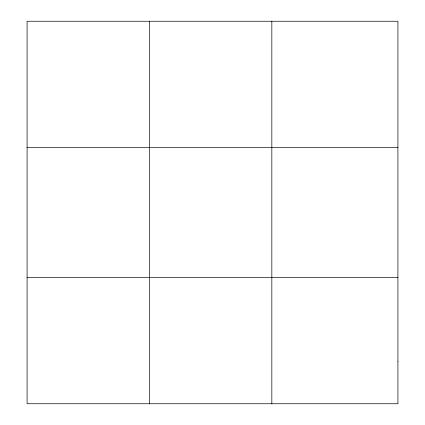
<?xml version="1.0" encoding="UTF-8"?>
<svg xmlns="http://www.w3.org/2000/svg" width="425" height="425" viewBox="0 0 425 425"><rect width="100%" height="100%" fill="white"/><g stroke="black" fill="none" stroke-linecap="round" stroke-linejoin="round"><path stroke-width="0.64" d="M149.457 403.75L149.457 21.25M271.835 403.75L271.835 21.25M27.083 147.475L397.917 147.475M27.083 277.525L397.917 277.525M397.917 361.675L397.917 403.75L27.083 403.75L27.083 21.25L397.917 21.25L397.917 361.675"/></g></svg>
